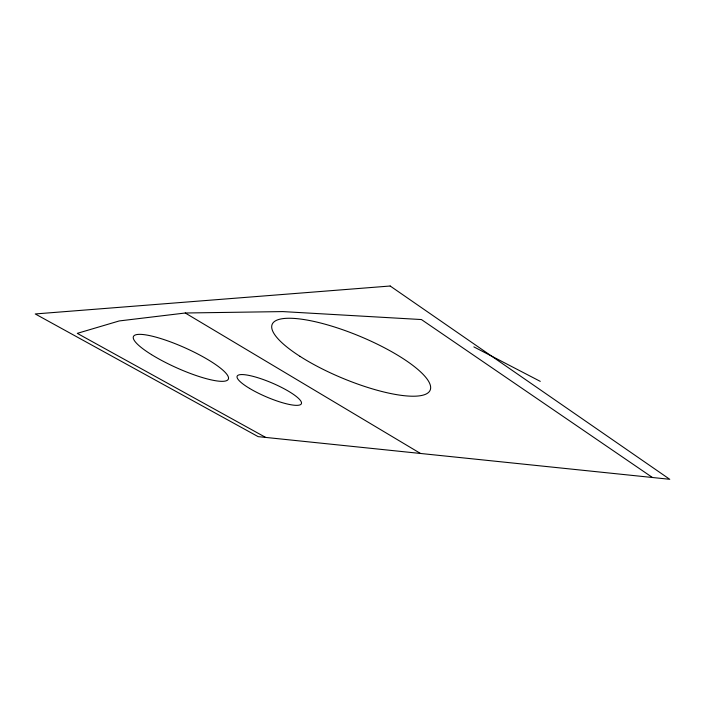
<?xml version="1.0" encoding="UTF-8"?>
<svg xmlns="http://www.w3.org/2000/svg" width="705" height="705" viewBox="0 0 705 705"><rect width="100%" height="100%" fill="white"/><g stroke="black" fill="none" stroke-linecap="round" stroke-linejoin="round"><path stroke-width="1.06" d="M652.451 477.497L421.423 319.55L282.811 311.592L185.265 313.002L119.242 320.942L77.277 333.359L265.662 437.417M473.848 346.886L540.268 381.361M185.265 313.002L420.497 453.465M390.182 286.01L35.25 313.954L258.145 436.642L669.75 479.294L390.182 286.01M300.004 356.351A85.569 22.675 22.6 0 0 429.389 391.478A85.569 22.675 22.6 0 0 324.062 323.921A85.569 22.675 22.6 0 0 300.004 356.351M249.552 388.393A34.915 7.499 23.2 0 0 301.194 404.036A34.915 7.499 23.2 0 0 257.052 377.483A34.915 7.499 23.2 0 0 249.552 388.393M151.496 354.615A51.994 10.822 24.2 0 0 228.076 379.581A51.994 10.822 24.2 0 0 163.172 339.325A51.994 10.822 24.2 0 0 151.496 354.615"/></g></svg>
